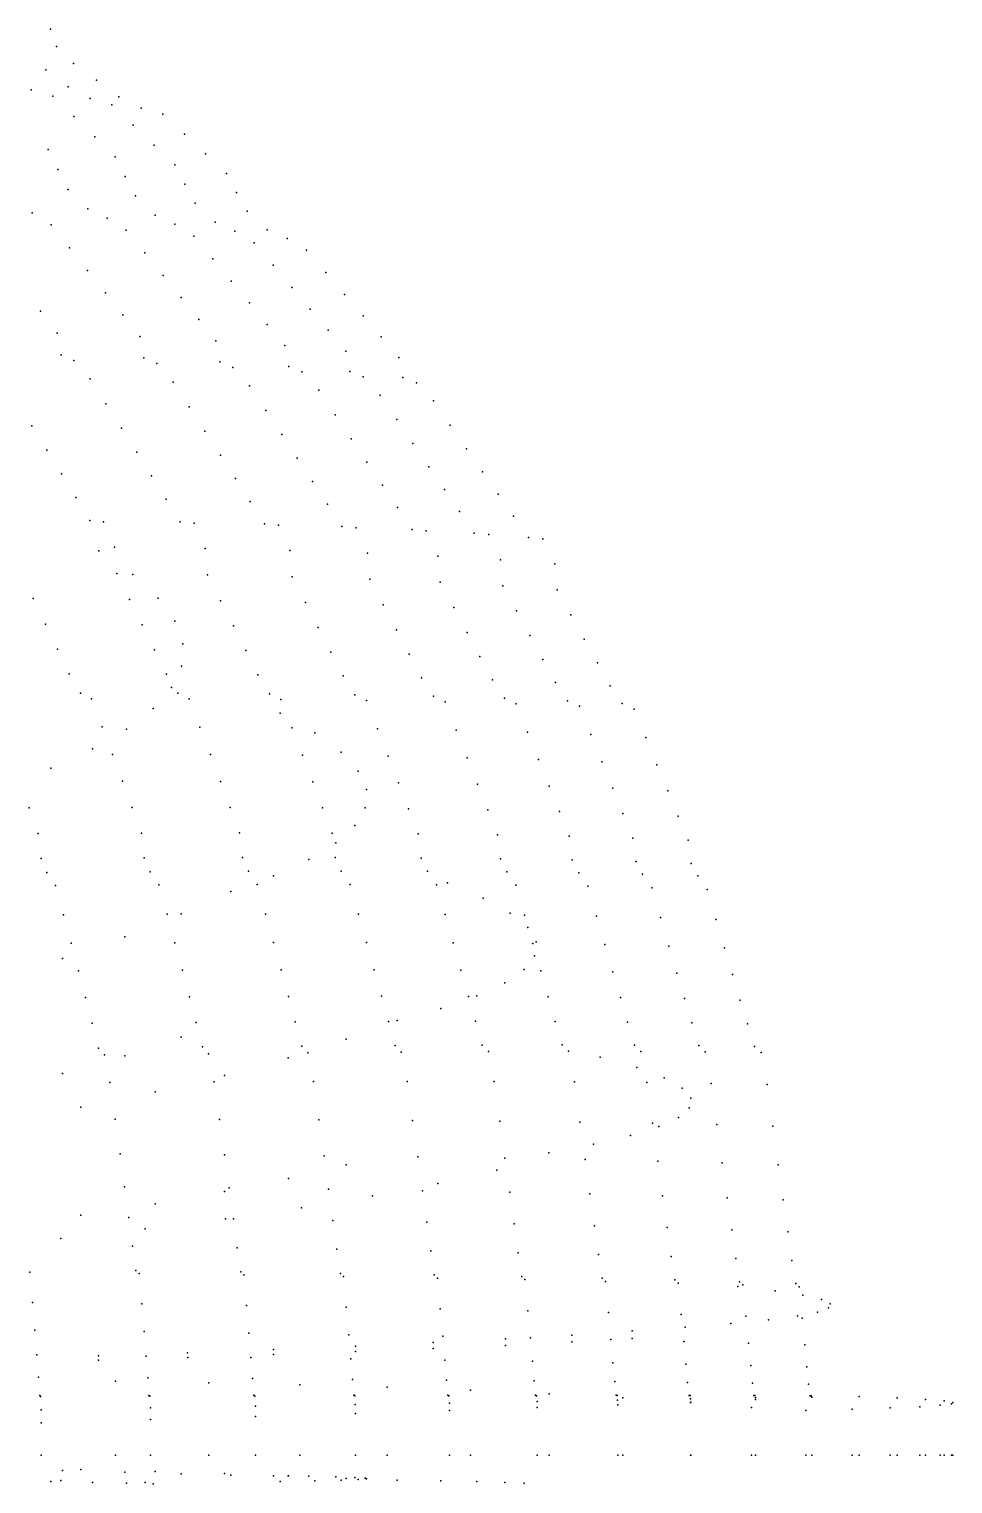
# Model space of a CAD drawing. Extents: x 0 to 4.6, y -1.66 to 1.66.
# Drawn here: x 4.027 to 4.602, y -0.018 to 0.888 of the extents above; entities that cross this region are included whole.
import ezdxf

# ---------------------------------------------------------------- set-up
doc = ezdxf.new("R2010")
doc.units = 0
doc.layers.get('0').update_dxf_attribs({"linetype": 'CONTINUOUS'})

msp = doc.modelspace()

# ---------------------------------------------------------------- linework, layer by layer
at = {"color": 2}
for p in [(4.04055, 0.8875, 15.556), (4.04422, 0.87676, 15.556), (4.0376, 0.86205, 14.856), (4.05494, 0.86617, 15.556), (4.05149, 0.85153, 14.856), (4.06913, 0.85573, 15.556), (4.02858, 0.84971, 14.156), (4.04194, 0.84584, 14.156), (4.06517, 0.84426, 14.856), (4.08312, 0.84545, 15.556), (4.05511, 0.83305, 14.156), (4.07866, 0.84043, 14.856), (4.09692, 0.83834, 15.556), (4.11051, 0.83456, 15.556), (4.09194, 0.82779, 14.856), (4.06807, 0.82044, 14.156), (4.10502, 0.81534, 14.856), (4.12389, 0.82207, 15.556), (4.0391, 0.81248, 13.456), (4.08083, 0.808, 14.156), (4.13708, 0.80978, 15.556), (4.04519, 0.80004, 13.456), (4.1179, 0.80307, 14.856), (4.15005, 0.79769, 15.556), (4.05153, 0.78776, 13.456), (4.08698, 0.79574, 14.156), (4.1241, 0.791, 14.856), (4.09339, 0.78366, 14.156), (4.13057, 0.77912, 14.856), (4.15631, 0.7858, 15.556), (4.02926, 0.77317, 12.756), (4.06375, 0.77565, 13.456), (4.07577, 0.76983, 13.456), (4.10574, 0.77176, 14.156), (4.16282, 0.77412, 15.556), (4.04094, 0.76572, 12.756), (4.08759, 0.76242, 13.456), (4.11788, 0.76605, 14.156), (4.14303, 0.76743, 14.856), (4.15529, 0.76183, 14.856), (4.17538, 0.76265, 15.556), (4.12982, 0.75869, 14.156), (4.16733, 0.75452, 14.856), (4.18773, 0.75716, 15.556), (4.05241, 0.7514, 12.756), (4.09919, 0.7482, 13.456), (4.14154, 0.74458, 14.156), (4.19987, 0.74991, 15.556), (4.06368, 0.73727, 12.756), (4.11059, 0.7342, 13.456), (4.17916, 0.74053, 14.856), (4.2118, 0.73604, 15.556), (4.15306, 0.73071, 14.156), (4.19078, 0.72679, 14.856), (4.07474, 0.72335, 12.756), (4.12178, 0.72042, 13.456), (4.16436, 0.71707, 14.156), (4.22351, 0.72243, 15.556), (4.0343, 0.71203, 12.056), (4.08559, 0.70964, 12.756), (4.13276, 0.70686, 13.456), (4.20219, 0.7133, 14.856), (4.235, 0.70909, 15.556), (4.04481, 0.69835, 12.056), (4.17545, 0.70366, 14.156), (4.21338, 0.70006, 14.856), (4.09624, 0.69613, 12.756), (4.14352, 0.69352, 13.456), (4.18633, 0.6905, 14.156), (4.24628, 0.69602, 15.556), (4.04716, 0.68486, 12.056), (4.0551, 0.68134, 12.056), (4.09862, 0.68283, 12.756), (4.10667, 0.67936, 12.756), (4.14593, 0.68041, 13.456), (4.22436, 0.68707, 14.856), (4.25734, 0.68322, 15.556), (4.15407, 0.67699, 13.456), (4.18876, 0.67758, 14.156), (4.19699, 0.67422, 14.156), (4.22681, 0.67434, 14.856), (4.23511, 0.67104, 14.856), (4.25982, 0.67069, 15.556), (4.06519, 0.66979, 12.056), (4.11688, 0.66784, 12.756), (4.16441, 0.66551, 13.456), (4.20743, 0.66279, 14.156), (4.26818, 0.66744, 15.556), (4.07507, 0.65432, 12.056), (4.12689, 0.65244, 12.756), (4.24565, 0.65966, 14.856), (4.2788, 0.65612, 15.556), (4.17453, 0.65019, 13.456), (4.21765, 0.64755, 14.156), (4.25597, 0.64451, 14.856), (4.02898, 0.64055, 11.356), (4.08474, 0.63911, 12.056), (4.13668, 0.63731, 12.756), (4.18443, 0.63515, 13.456), (4.2892, 0.64107, 15.556), (4.03831, 0.62548, 11.356), (4.22766, 0.63262, 14.156), (4.26607, 0.62969, 14.856), (4.29938, 0.62637, 15.556), (4.0942, 0.62414, 12.056), (4.14625, 0.62246, 12.756), (4.19412, 0.62041, 13.456), (4.23745, 0.618, 14.156), (4.04742, 0.61065, 11.356), (4.10344, 0.60943, 12.056), (4.15561, 0.60788, 12.756), (4.27594, 0.6152, 14.856), (4.30933, 0.61202, 15.556), (4.20358, 0.60597, 13.456), (4.24701, 0.6037, 14.156), (4.28559, 0.60105, 14.856), (4.31905, 0.59801, 15.556), (4.05632, 0.59605, 11.356), (4.11246, 0.59498, 12.056), (4.16475, 0.59358, 12.756), (4.21283, 0.59182, 13.456), (4.25635, 0.58971, 14.156), (4.06501, 0.58169, 11.356), (4.07349, 0.58091, 11.356), (4.12127, 0.58079, 12.056), (4.12987, 0.58002, 12.056), (4.17368, 0.57955, 12.756), (4.29502, 0.58723, 14.856), (4.32855, 0.58436, 15.556), (4.18238, 0.5788, 12.756), (4.22186, 0.57798, 13.456), (4.23066, 0.57723, 13.456), (4.26547, 0.57604, 14.156), (4.27437, 0.57531, 14.156), (4.30422, 0.57374, 14.856), (4.31319, 0.57302, 14.856), (4.33783, 0.57107, 15.556), (4.07054, 0.5629, 16.256), (4.08041, 0.5651, 11.356), (4.13688, 0.56421, 12.056), (4.18948, 0.563, 12.756), (4.23784, 0.56145, 13.456), (4.34687, 0.57035, 15.556), (4.28162, 0.55956, 14.156), (4.32052, 0.55732, 14.856), (4.35425, 0.5547, 15.556), (4.08175, 0.54868, 11.356), (4.09169, 0.548, 16.956), (4.13824, 0.54781, 12.056), (4.19086, 0.54664, 12.756), (4.23924, 0.54515, 13.456), (4.28303, 0.54331, 14.156), (4.32194, 0.54114, 14.856), (4.35569, 0.5386, 15.556), (4.02971, 0.53309, 10.656), (4.0898, 0.53257, 11.356), (4.10751, 0.53335, 17.656), (4.1464, 0.53177, 12.056), (4.19912, 0.53066, 12.756), (4.2476, 0.52923, 13.456), (4.29148, 0.52748, 14.156), (4.33046, 0.5254, 14.856), (4.03743, 0.51723, 10.656), (4.09763, 0.51678, 11.356), (4.11793, 0.51899, 18.356), (4.15434, 0.51606, 12.056), (4.36428, 0.52296, 15.556), (4.20716, 0.51504, 12.756), (4.25573, 0.51372, 13.456), (4.29969, 0.51207, 14.156), (4.33875, 0.5101, 14.856), (4.37263, 0.50779, 15.556), (4.04493, 0.50165, 10.656), (4.10524, 0.50131, 11.356), (4.12283, 0.50492, 19.056), (4.16206, 0.5007, 12.056), (4.21498, 0.4998, 12.756), (4.26363, 0.4986, 13.456), (4.12199, 0.49113, 19.756), (4.30768, 0.49708, 14.156), (4.34681, 0.49525, 14.856), (4.38075, 0.49308, 15.556), (4.05221, 0.48638, 10.656), (4.11263, 0.48617, 11.356), (4.16955, 0.48569, 12.056), (4.22257, 0.48494, 12.756), (4.27131, 0.48388, 13.456), (4.31544, 0.48252, 14.156), (4.35464, 0.48084, 14.856), (4.05928, 0.47428, 10.656), (4.06614, 0.47082, 10.656), (4.1158, 0.47769, 20.456), (4.11981, 0.4742, 11.356), (4.17683, 0.47386, 12.056), (4.22993, 0.47324, 12.756), (4.27876, 0.47232, 13.456), (4.32297, 0.47111, 14.156), (4.38864, 0.47884, 15.556), (4.10439, 0.46461, 21.156), (4.12676, 0.47073, 11.356), (4.18336, 0.46181, 16.256), (4.18388, 0.47037, 12.056), (4.23708, 0.46974, 12.756), (4.28599, 0.46882, 13.456), (4.33026, 0.4676, 14.156), (4.36224, 0.46958, 14.856), (4.3696, 0.46607, 14.856), (4.3963, 0.46773, 15.556), (4.40372, 0.46421, 15.556), (4.07277, 0.45328, 10.656), (4.1335, 0.45315, 11.356), (4.1907, 0.45277, 12.056), (4.08793, 0.45189, 21.856), (4.20509, 0.44959, 16.956), (4.24399, 0.45212, 12.756), (4.29298, 0.45119, 13.456), (4.33733, 0.44998, 14.156), (4.37673, 0.44847, 14.856), (4.41091, 0.44665, 15.556), (4.06664, 0.43955, 22.556), (4.07919, 0.43615, 10.656), (4.14001, 0.43601, 11.356), (4.19731, 0.43563, 12.056), (4.22135, 0.43757, 17.656), (4.25068, 0.435, 12.756), (4.04079, 0.4276, 23.256), (4.23206, 0.42579, 18.356), (4.29974, 0.4341, 13.456), (4.34416, 0.43293, 14.156), (4.38363, 0.43146, 14.856), (4.41786, 0.42971, 15.556), (4.08539, 0.41942, 10.656), (4.1463, 0.41932, 11.356), (4.20369, 0.41898, 12.056), (4.25714, 0.4184, 12.756), (4.30628, 0.41756, 13.456), (4.23709, 0.41424, 19.056), (4.35077, 0.41645, 14.156), (4.39029, 0.41507, 14.856), (4.42457, 0.4134, 15.556), (4.02726, 0.40293, 9.956), (4.09137, 0.4031, 10.656), (4.15237, 0.40306, 11.356), (4.20984, 0.4028, 12.056), (4.23623, 0.40293, 19.756), (4.26337, 0.4023, 12.756), (4.31258, 0.40156, 13.456), (4.35713, 0.40055, 14.156), (4.39671, 0.39927, 14.856), (4.22987, 0.3919, 20.456), (4.43104, 0.39773, 15.556), (4.03293, 0.38692, 9.956), (4.09712, 0.38719, 10.656), (4.15821, 0.38726, 11.356), (4.21576, 0.3871, 12.056), (4.21814, 0.38117, 21.156), (4.26937, 0.38672, 12.756), (4.31865, 0.3861, 13.456), (4.36327, 0.38523, 14.156), (4.4029, 0.38409, 14.856), (4.43728, 0.38269, 15.556), (4.03468, 0.37128, 9.956), (4.0989, 0.37169, 10.656), (4.16002, 0.37189, 11.356), (4.21759, 0.37189, 12.056), (4.27122, 0.37166, 12.756), (4.32053, 0.37119, 13.456), (4.03838, 0.36264, 9.956), (4.10266, 0.36314, 10.656), (4.16383, 0.36345, 11.356), (4.20123, 0.37074, 21.856), (4.22146, 0.36355, 12.056), (4.27514, 0.36342, 12.756), (4.32449, 0.36306, 13.456), (4.36516, 0.37048, 14.156), (4.36916, 0.36246, 14.156), (4.40482, 0.36951, 14.856), (4.43921, 0.36828, 15.556), (4.04361, 0.3545, 9.956), (4.10798, 0.35494, 10.656), (4.16923, 0.35519, 11.356), (4.17935, 0.36062, 22.556), (4.22693, 0.35524, 12.056), (4.28068, 0.35507, 12.756), (4.28755, 0.35612, 16.256), (4.33009, 0.35468, 13.456), (4.37483, 0.35405, 14.156), (4.40885, 0.3616, 14.856), (4.41457, 0.35317, 14.856), (4.44328, 0.36049, 15.556), (4.15279, 0.35081, 23.256), (4.30982, 0.34669, 16.956), (4.44904, 0.35203, 15.556), (4.04863, 0.33627, 9.956), (4.11307, 0.33663, 10.656), (4.12177, 0.33694, 23.956), (4.1744, 0.3368, 11.356), (4.23217, 0.33679, 12.056), (4.28599, 0.33657, 12.756), (4.32648, 0.33742, 17.656), (4.33546, 0.33614, 13.456), (4.38025, 0.33548, 14.156), (4.33746, 0.32833, 18.356), (4.42004, 0.33459, 14.856), (4.45456, 0.33347, 15.556), (4.05342, 0.3186, 9.956), (4.08674, 0.32257, 24.656), (4.11795, 0.31892, 10.656), (4.17935, 0.31906, 11.356), (4.23719, 0.31903, 12.056), (4.29106, 0.31881, 12.756), (4.3406, 0.31838, 13.456), (4.34262, 0.31943, 19.056), (4.38544, 0.31775, 14.156), (4.42528, 0.31689, 14.856), (4.04799, 0.30905, 25.356), (4.34173, 0.31071, 19.756), (4.45983, 0.31581, 15.556), (4.058, 0.30147, 9.956), (4.1226, 0.3018, 10.656), (4.18406, 0.30198, 11.356), (4.24197, 0.30198, 12.056), (4.29591, 0.3018, 12.756), (4.33521, 0.30221, 20.456), (4.3455, 0.30143, 13.456), (4.39039, 0.30085, 14.156), (4.43027, 0.30007, 14.856), (4.46487, 0.29908, 15.556), (4.32319, 0.29393, 21.156), (4.06236, 0.2849, 9.956), (4.12702, 0.2853, 10.656), (4.18856, 0.28555, 11.356), (4.24653, 0.28563, 12.056), (4.30052, 0.28554, 12.756), (4.30586, 0.28589, 21.856), (4.35016, 0.28527, 13.456), (4.3951, 0.2848, 14.156), (4.43503, 0.28414, 14.856), (4.46966, 0.28326, 15.556), (4.28344, 0.27808, 22.556), (4.06649, 0.26887, 9.956), (4.13122, 0.2694, 10.656), (4.19282, 0.26977, 11.356), (4.25085, 0.26999, 12.056), (4.25621, 0.27052, 23.256), (4.3049, 0.27004, 12.756), (4.35459, 0.26991, 13.456), (4.39958, 0.26959, 14.156), (4.43955, 0.26908, 14.856), (4.47421, 0.26837, 15.556), (4.12182, 0.26022, 23.956), (4.1352, 0.2541, 10.656), (4.19686, 0.25465, 11.356), (4.22443, 0.25885, 23.956), (4.25494, 0.25505, 12.056), (4.30904, 0.25528, 12.756), (4.35878, 0.25534, 13.456), (4.40381, 0.25522, 14.156), (4.44382, 0.25491, 14.856), (4.47852, 0.2544, 15.556), (4.07041, 0.25341, 9.956), (4.0741, 0.24909, 9.956), (4.08679, 0.24857, 24.656), (4.13895, 0.24985, 10.656), (4.18852, 0.24728, 24.656), (4.20066, 0.25046, 11.356), (4.2588, 0.25093, 12.056), (4.31295, 0.25123, 12.756), (4.36274, 0.25136, 13.456), (4.3826, 0.24778, 16.256), (4.40781, 0.2513, 14.156), (4.44785, 0.25106, 14.856), (4.48258, 0.25062, 15.556), (4.04804, 0.23763, 25.356), (4.1488, 0.23641, 25.356), (4.40536, 0.24122, 16.956), (4.07757, 0.23198, 9.956), (4.14248, 0.23232, 10.656), (4.20424, 0.23253, 11.356), (4.26243, 0.23261, 12.056), (4.31663, 0.23255, 12.756), (4.36646, 0.23234, 13.456), (4.41157, 0.23197, 14.156), (4.4224, 0.23478, 17.656), (4.43362, 0.22845, 18.356), (4.45164, 0.23144, 14.856), (4.4864, 0.23074, 15.556), (4.10563, 0.22622, 26.056), (4.43889, 0.22226, 19.056), (4.05939, 0.21667, 26.756), (4.08082, 0.20912, 9.956), (4.14578, 0.20898, 10.656), (4.20759, 0.20874, 11.356), (4.26583, 0.20839, 12.056), (4.43132, 0.21027, 20.456), (4.43798, 0.21619, 19.756), (4.32007, 0.20792, 12.756), (4.36994, 0.20732, 13.456), (4.41508, 0.2066, 14.156), (4.41903, 0.20452, 21.156), (4.45519, 0.20575, 14.856), (4.48998, 0.20476, 15.556), (4.3784, 0.19349, 22.556), (4.40131, 0.19892, 21.856), (4.08385, 0.1875, 9.956), (4.14885, 0.187, 10.656), (4.21072, 0.18641, 11.356), (4.26899, 0.18573, 12.056), (4.32327, 0.18495, 12.756), (4.35057, 0.18823, 23.256), (4.37318, 0.18407, 13.456), (4.41836, 0.18309, 14.156), (4.45849, 0.18201, 14.856), (4.18857, 0.17213, 24.656), (4.22447, 0.18074, 23.956), (4.31813, 0.1775, 23.956), (4.49331, 0.18082, 15.556), (4.08665, 0.16712, 9.956), (4.14885, 0.16406, 25.356), (4.1517, 0.16637, 10.656), (4.21361, 0.16553, 11.356), (4.27192, 0.16463, 12.056), (4.28143, 0.16916, 24.656), (4.32624, 0.16365, 12.756), (4.10568, 0.15651, 26.056), (4.1967, 0.15403, 26.056), (4.24083, 0.16135, 25.356), (4.37618, 0.16258, 13.456), (4.42139, 0.16144, 14.156), (4.46155, 0.16022, 14.856), (4.49639, 0.15891, 15.556), (4.05944, 0.14946, 26.756), (4.08923, 0.14799, 9.956), (4.14943, 0.14719, 26.756), (4.15433, 0.14709, 10.656), (4.21627, 0.14612, 11.356), (4.27462, 0.1451, 12.056), (4.0994, 0.14081, 27.456), (4.32897, 0.14401, 12.756), (4.37894, 0.14286, 13.456), (4.42418, 0.14165, 14.156), (4.46437, 0.14038, 14.856), (4.49923, 0.13904, 15.556), (4.04697, 0.13489, 28.156), (4.09159, 0.13009, 9.956), (4.15672, 0.12916, 10.656), (4.2187, 0.12818, 11.356), (4.27708, 0.12714, 12.056), (4.33147, 0.12606, 12.756), (4.38147, 0.12492, 13.456), (4.42673, 0.12373, 14.156), (4.46695, 0.12249, 14.856), (4.50183, 0.1212, 15.556), (4.02776, 0.11392, 9.256), (4.09373, 0.11496, 9.956), (4.09563, 0.11308, 9.956), (4.15889, 0.1141, 10.656), (4.16083, 0.11219, 10.656), (4.2209, 0.11319, 11.356), (4.22287, 0.11126, 11.356), (4.27932, 0.11224, 12.056), (4.28131, 0.11029, 12.056), (4.33373, 0.11125, 12.756), (4.33575, 0.10928, 12.756), (4.38375, 0.11021, 13.456), (4.42904, 0.10913, 14.156), (4.3858, 0.10822, 13.456), (4.43111, 0.10712, 14.156), (4.46811, 0.10504, 16.256), (4.46928, 0.108, 14.856), (4.47136, 0.10598, 14.856), (4.49132, 0.10226, 16.956), (4.50417, 0.10684, 15.556), (4.50627, 0.1048, 15.556), (4.02942, 0.09511, 9.256), (4.09732, 0.09414, 9.956), (4.16254, 0.09313, 10.656), (4.2246, 0.09209, 11.356), (4.28307, 0.09102, 12.056), (4.50869, 0.09953, 17.656), (4.52013, 0.09684, 18.356), (4.52457, 0.09165, 19.756), (4.5255, 0.09422, 19.056), (4.33753, 0.08993, 12.756), (4.3876, 0.0888, 13.456), (4.43293, 0.08765, 14.156), (4.46383, 0.08202, 22.556), (4.4732, 0.08647, 14.856), (4.48719, 0.08432, 21.856), (4.50525, 0.0867, 21.156), (4.50813, 0.08528, 15.556), (4.51778, 0.08914, 20.456), (4.03086, 0.07793, 9.256), (4.09878, 0.07699, 9.956), (4.16402, 0.07602, 10.656), (4.22611, 0.07503, 11.356), (4.2846, 0.07402, 12.056), (4.33908, 0.07298, 12.756), (4.36492, 0.07479, 24.656), (4.40234, 0.07734, 23.956), (4.40238, 0.07268, 23.956), (4.43545, 0.07979, 23.256), (4.12589, 0.06378, 28.156), (4.17934, 0.06576, 27.456), (4.23035, 0.06786, 26.756), (4.23039, 0.06448, 26.756), (4.27854, 0.07006, 26.056), (4.27858, 0.0664, 26.056), (4.32353, 0.07237, 25.356), (4.32357, 0.0684, 25.356), (4.36496, 0.07049, 24.656), (4.38917, 0.07193, 13.456), (4.43451, 0.07086, 14.156), (4.4748, 0.06978, 14.856), (4.50974, 0.06868, 15.556), (4.03207, 0.06239, 9.256), (4.07037, 0.06191, 28.856), (4.07041, 0.05925, 28.856), (4.10002, 0.06164, 9.956), (4.12594, 0.0609, 28.156), (4.16528, 0.06087, 10.656), (4.17938, 0.06265, 27.456), (4.22739, 0.06008, 11.356), (4.28589, 0.05927, 12.056), (4.34039, 0.05845, 12.756), (4.39049, 0.05761, 13.456), (4.43585, 0.05675, 14.156), (4.47615, 0.05589, 14.856), (4.5111, 0.05502, 15.556), (4.03307, 0.04849, 9.256), (4.08094, 0.0462, 29.556), (4.10103, 0.04809, 9.956), (4.16631, 0.04767, 10.656), (4.22843, 0.04724, 11.356), (4.28695, 0.04679, 12.056), (4.34146, 0.04632, 12.756), (4.39158, 0.04584, 13.456), (4.43694, 0.04533, 14.156), (4.03384, 0.03715, 9.256), (4.03439, 0.03653, 9.256), (4.10182, 0.03722, 9.956), (4.10238, 0.03668, 9.956), (4.13916, 0.04516, 28.856), (4.16711, 0.03729, 10.656), (4.16768, 0.03681, 10.656), (4.19562, 0.04388, 28.156), (4.22924, 0.03733, 11.356), (4.22982, 0.03692, 11.356), (4.24998, 0.04232, 27.456), (4.28777, 0.03735, 12.056), (4.28836, 0.037, 12.056), (4.30185, 0.04045, 26.756), (4.34229, 0.03734, 12.756), (4.34289, 0.03706, 12.756), (4.35085, 0.03827, 26.056), (4.39242, 0.03731, 13.456), (4.39302, 0.0371, 13.456), (4.4378, 0.03726, 14.156), (4.4384, 0.03711, 14.156), (4.47725, 0.04482, 14.856), (4.47811, 0.03718, 14.856), (4.47872, 0.03709, 14.856), (4.51221, 0.04428, 15.556), (4.51308, 0.03707, 15.556), (4.5137, 0.03704, 15.556), (4.51407, 0.03658, 15.556), (4.54358, 0.03663, 16.256), (4.03473, 0.02836, 9.256), (4.10272, 0.02943, 9.956), (4.16802, 0.03047, 10.656), (4.23017, 0.03149, 11.356), (4.28871, 0.03246, 12.056), (4.28883, 0.02791, 12.056), (4.34325, 0.03339, 12.756), (4.34337, 0.02971, 12.756), (4.39338, 0.03427, 13.456), (4.3935, 0.03144, 13.456), (4.3966, 0.03577, 25.356), (4.43869, 0.0329, 24.656), (4.43877, 0.0351, 14.156), (4.43889, 0.03309, 14.156), (4.47674, 0.02967, 23.956), (4.47909, 0.03587, 14.856), (4.47921, 0.03465, 14.856), (4.51037, 0.02782, 23.256), (4.51419, 0.03612, 15.556), (4.53922, 0.0286, 22.556), (4.56298, 0.02941, 21.856), (4.56718, 0.03566, 16.956), (4.58135, 0.03023, 21.156), (4.58484, 0.03471, 17.656), (4.59409, 0.03108, 20.456), (4.59647, 0.03377, 18.356), (4.601, 0.03196, 19.756), (4.60194, 0.03286, 19.056), (4.03484, 0.0202, 9.256), (4.10283, 0.02219, 9.956), (4.16814, 0.02414, 10.656), (4.23029, 0.02605, 11.356), (4.03484, 0, 9.256), (4.03484, 0, 9.256), (4.08094, 0, 29.556), (4.08094, 0, 29.556), (4.10283, 0, 9.956), (4.10283, 0, 9.956), (4.13916, 0, 28.856), (4.13916, 0, 28.856), (4.16814, 0, 10.656), (4.16814, 0, 10.656), (4.19562, 0, 28.156), (4.19562, 0, 28.156), (4.23029, 0, 11.356), (4.23029, 0, 11.356), (4.24998, 0, 27.456), (4.24998, 0, 27.456), (4.28883, 0, 12.056), (4.28883, 0, 12.056), (4.30185, 0, 26.756), (4.30185, 0, 26.756), (4.34337, 0, 12.756), (4.34337, 0, 12.756), (4.35085, 0, 26.056), (4.35085, 0, 26.056), (4.3935, 0, 13.456), (4.3935, 0, 13.456), (4.3966, 0, 25.356), (4.3966, 0, 25.356), (4.43869, 0, 24.656), (4.43869, 0, 24.656), (4.43889, 0, 14.156), (4.43889, 0, 14.156), (4.47674, 0, 23.956), (4.47674, 0, 23.956), (4.47921, 0, 14.856), (4.47921, 0, 14.856), (4.51037, 0, 23.256), (4.51037, 0, 23.256), (4.51419, 0, 15.556), (4.51419, 0, 15.556), (4.53922, 0, 22.556), (4.53922, 0, 22.556), (4.54358, 0, 16.256), (4.54358, 0, 16.256), (4.56298, 0, 21.856), (4.56298, 0, 21.856), (4.56718, 0, 16.956), (4.56718, 0, 16.956), (4.58135, 0, 21.156), (4.58135, 0, 21.156), (4.58484, 0, 17.656), (4.58484, 0, 17.656), (4.59409, 0, 20.456), (4.59409, 0, 20.456), (4.59647, 0, 18.356), (4.59647, 0, 18.356), (4.601, 0, 19.756), (4.601, 0, 19.756), (4.60194, 0, 19.056), (4.60194, 0, 19.056), (4.05939, -0.00896, 26.756), (4.05944, -0.00896, 26.756), (4.04079, -0.01641, 23.256), (4.04697, -0.01579, 28.156), (4.04804, -0.00957, 25.356), (4.06664, -0.01687, 22.556), (4.08679, -0.01054, 24.656), (4.08793, -0.01735, 21.856), (4.0994, -0.01687, 27.456), (4.10439, -0.01783, 21.156), (4.10563, -0.01013, 26.056), (4.10568, -0.01013, 26.056), (4.12182, -0.0116, 23.956), (4.1488, -0.01142, 25.356), (4.14885, -0.01143, 25.356), (4.15279, -0.01241, 23.256), (4.17935, -0.01276, 22.556), (4.18336, -0.01634, 16.256), (4.18852, -0.01284, 24.656), (4.18857, -0.01284, 24.656), (4.20123, -0.01312, 21.856), (4.20509, -0.01591, 16.956), (4.21814, -0.01349, 21.156), (4.22135, -0.01548, 17.656), (4.22443, -0.01438, 23.956), (4.22447, -0.01439, 23.956), (4.22987, -0.01387, 20.456), (4.23206, -0.01506, 18.356), (4.23623, -0.01426, 19.756), (4.23709, -0.01466, 19.056), (4.25621, -0.01555, 23.256), (4.28344, -0.01598, 22.556), (4.30586, -0.01643, 21.856), (4.32319, -0.01689, 21.156), (4.33521, -0.01737, 20.456)]:
    msp.add_point(p, dxfattribs=at)

doc.saveas('drawing.dxf')
